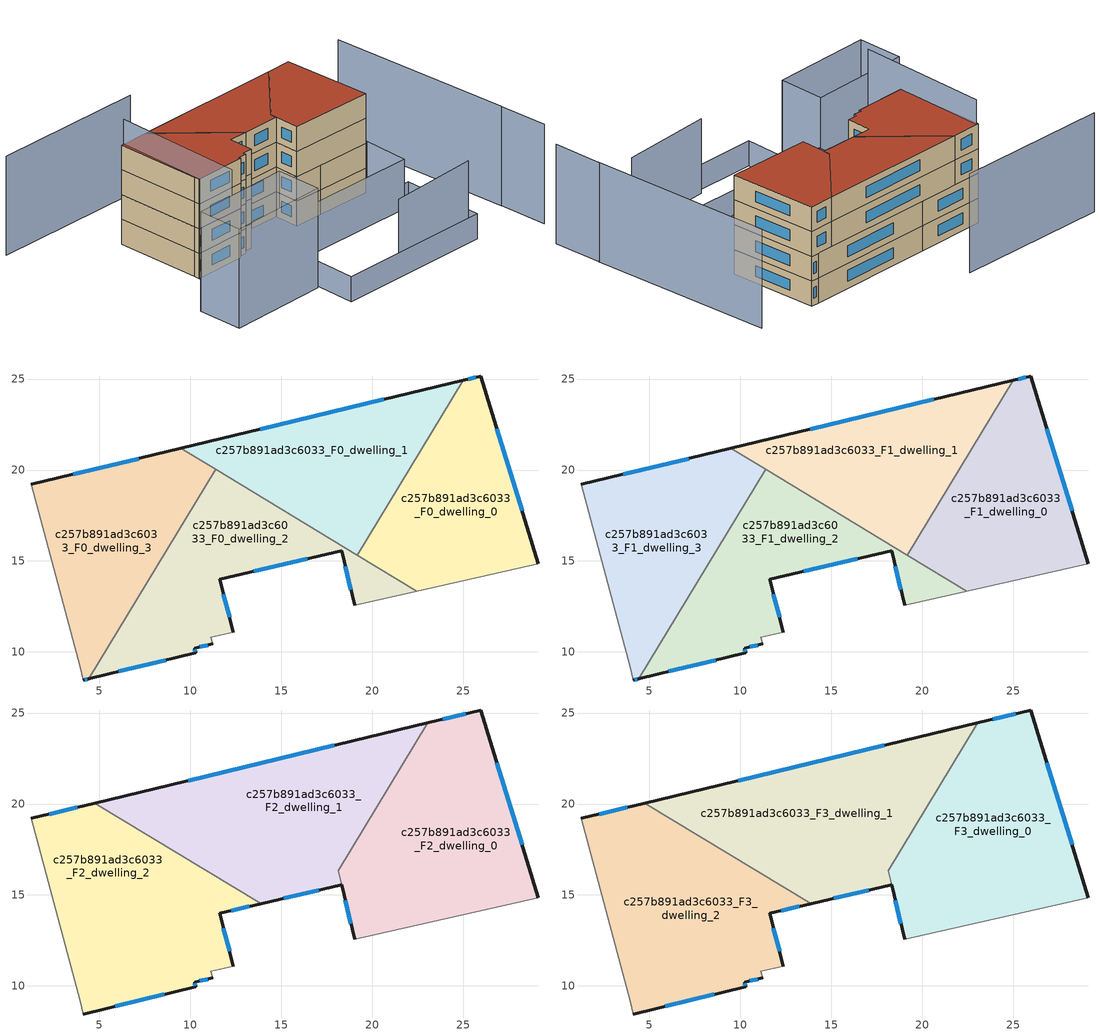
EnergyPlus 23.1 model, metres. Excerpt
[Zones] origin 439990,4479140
c257b891ad3c6033_F0_dwelling_0
 floor ground (EU_floor_Construction): 25.97,25.17 29.13,14.85 22.44,13.35 19.17,15.32 24.99,24.93 z0
 wall outside (EU_wall_Construction): 29.13,14.85 25.97,25.17 24.99,24.93 z0:3
 wall adiabatic (EU_wall_Construction): 22.44,13.35 29.13,14.85 z0:3
 wall to c257b891ad3c6033_F0_dwelling_1 (EU_wall_Construction): 24.99,24.93 19.17,15.32 z0:3
 wall to c257b891ad3c6033_F0_dwelling_2 (EU_wall_Construction): 19.17,15.32 22.44,13.35 z0:3
 window (EU_Window_Construction): 25.7,25.1 25.27,25 / 28.24,17.75 26.86,22.27 z0.84:2.16
c257b891ad3c6033_F0_dwelling_1
 floor ground (EU_floor_Construction): 24.99,24.93 19.17,15.32 9.48,21.19 z0
 wall outside (EU_wall_Construction): 24.99,24.93 9.48,21.19 z0:3
 wall to c257b891ad3c6033_F0_dwelling_3 (EU_wall_Construction): 9.48,21.19 11.39,20.03 z0:3
 wall to c257b891ad3c6033_F0_dwelling_2 (EU_wall_Construction): 11.39,20.03 19.18,15.32 z0:3
 window (EU_Window_Construction): 20.64,23.88 13.84,22.24 z0.84:2.16
c257b891ad3c6033_F0_dwelling_2
 floor ground (EU_floor_Construction): 18.31,15.56 11.61,13.99 12.37,11.08 11.14,10.8 11.23,10.44 10.24,10.21 10.3,9.95 4.42,8.53 11.39,20.03 22.44,13.35 19.04,12.58 z0
 wall outside (EU_wall_Construction): 4.42,8.53 10.3,9.95 10.24,10.21 11.23,10.44 / 12.37,11.08 11.61,13.99 18.31,15.56 19.04,12.58 z0:3
 wall to c257b891ad3c6033_F0_dwelling_3 (EU_wall_Construction): 11.39,20.03 4.42,8.53 z0:3
 wall adiabatic (EU_wall_Construction): 19.04,12.58 22.44,13.35 / 11.23,10.44 11.14,10.8 12.37,11.08 z0:3
 window (EU_Window_Construction): 10.28,10.02 10.26,10.14 / 6.07,8.93 8.65,9.55 / 18.52,14.72 18.83,13.42 / 13.49,14.43 16.43,15.12 / 12.16,11.9 11.82,13.17 / 10.52,10.27 10.95,10.38 z0.84:2.16
c257b891ad3c6033_F0_dwelling_3
 floor ground (EU_floor_Construction): 11.39,20.03 4.42,8.53 4.13,8.46 3.96,9.15 1.26,19.21 9.48,21.19 z0
 wall outside (EU_wall_Construction): 9.48,21.19 1.26,19.21 / 4.13,8.46 4.42,8.53 z0:3
 wall adiabatic (EU_wall_Construction): 1.26,19.21 3.96,9.15 4.13,8.46 z0:3
 window (EU_Window_Construction): 7.17,20.63 3.57,19.76 / 4.21,8.48 4.34,8.51 z0.84:2.16
c257b891ad3c6033_F1_dwelling_0
 floor to c257b891ad3c6033_F0_dwelling_0 (EU_floor_Construction): 25.97,25.17 29.13,14.85 22.44,13.35 19.17,15.32 24.99,24.93 z3
 wall outside (EU_wall_Construction): 29.13,14.85 25.97,25.17 24.99,24.93 z3:6
 wall adiabatic (EU_wall_Construction): 22.44,13.35 29.13,14.85 z3:6
 wall to c257b891ad3c6033_F1_dwelling_1 (EU_wall_Construction): 24.99,24.93 19.17,15.32 z3:6
 wall to c257b891ad3c6033_F1_dwelling_2 (EU_wall_Construction): 19.17,15.32 22.44,13.35 z3:6
 window (EU_Window_Construction): 25.7,25.1 25.27,25 / 28.24,17.75 26.86,22.27 z3.84:5.16
c257b891ad3c6033_F1_dwelling_1
 floor to c257b891ad3c6033_F0_dwelling_1 (EU_floor_Construction): 24.99,24.93 19.17,15.32 9.48,21.19 z3
 wall outside (EU_wall_Construction): 24.99,24.93 9.48,21.19 z3:6
 wall to c257b891ad3c6033_F1_dwelling_3 (EU_wall_Construction): 9.48,21.19 11.39,20.03 z3:6
 wall to c257b891ad3c6033_F1_dwelling_2 (EU_wall_Construction): 11.39,20.03 19.18,15.32 z3:6
 window (EU_Window_Construction): 20.64,23.88 13.84,22.24 z3.84:5.16
c257b891ad3c6033_F1_dwelling_2
 floor to c257b891ad3c6033_F0_dwelling_2 (EU_floor_Construction): 18.31,15.56 11.61,13.99 12.37,11.08 11.14,10.8 11.23,10.44 10.24,10.21 10.3,9.95 4.42,8.53 11.39,20.03 22.44,13.35 19.04,12.58 z3
 wall outside (EU_wall_Construction): 4.42,8.53 10.3,9.95 10.24,10.21 11.23,10.44 / 12.37,11.08 11.61,13.99 18.31,15.56 19.04,12.58 z3:6
 wall to c257b891ad3c6033_F1_dwelling_3 (EU_wall_Construction): 11.39,20.03 4.42,8.53 z3:6
 wall adiabatic (EU_wall_Construction): 19.04,12.58 22.44,13.35 / 11.23,10.44 11.14,10.8 12.37,11.08 z3:6
 window (EU_Window_Construction): 10.28,10.02 10.26,10.14 / 6.07,8.93 8.65,9.55 / 18.52,14.72 18.83,13.42 / 13.49,14.43 16.43,15.12 / 12.16,11.9 11.82,13.17 / 10.52,10.27 10.95,10.38 z3.84:5.16
c257b891ad3c6033_F1_dwelling_3
 floor to c257b891ad3c6033_F0_dwelling_3 (EU_floor_Construction): 11.39,20.03 4.42,8.53 4.13,8.46 3.96,9.15 1.26,19.21 9.48,21.19 z3
 wall outside (EU_wall_Construction): 9.48,21.19 1.26,19.21 / 4.13,8.46 4.42,8.53 z3:6
 wall adiabatic (EU_wall_Construction): 1.26,19.21 3.96,9.15 4.13,8.46 z3:6
 window (EU_Window_Construction): 7.17,20.63 3.57,19.76 / 4.21,8.48 4.34,8.51 z3.84:5.16
c257b891ad3c6033_F2_dwelling_0
 floor to c257b891ad3c6033_F1_dwelling_0 (EU_floor_Construction): 25.97,25.17 29.13,14.85 22.44,13.35 19.17,15.32 24.99,24.93 z6
 floor to c257b891ad3c6033_F1_dwelling_1 (EU_floor_Construction): 24.99,24.93 19.17,15.32 18.23,15.89 18.12,16.34 23.04,24.46 z6
 floor to c257b891ad3c6033_F1_dwelling_2 (EU_floor_Construction): 22.44,13.35 19.04,12.58 18.23,15.89 z6
 wall outside (EU_wall_Construction): 29.13,14.85 25.97,25.17 23.04,24.46 / 18.31,15.55 19.04,12.58 z6:9
 wall adiabatic (EU_wall_Construction): 19.04,12.58 29.13,14.85 z6:9
 wall to c257b891ad3c6033_F2_dwelling_1 (EU_wall_Construction): 23.04,24.46 18.12,16.34 18.31,15.56 z6:9
 window (EU_Window_Construction): 25.15,24.97 23.86,24.66 / 28.24,17.75 26.86,22.27 / 18.52,14.72 18.83,13.41 z6.84:8.16
c257b891ad3c6033_F2_dwelling_1
 floor to c257b891ad3c6033_F1_dwelling_1 (EU_floor_Construction): 23.04,24.46 18.12,16.34 18.23,15.89 9.48,21.19 z6
 floor to c257b891ad3c6033_F1_dwelling_2 (EU_floor_Construction): 18.23,15.89 18.31,15.56 13.89,14.53 9.62,17.11 11.39,20.03 z6
 floor to c257b891ad3c6033_F1_dwelling_3 (EU_floor_Construction): 11.39,20.03 9.62,17.11 4.76,20.05 9.48,21.19 z6
 wall outside (EU_wall_Construction): 23.04,24.46 4.76,20.05 / 13.89,14.53 18.31,15.56 z6:9
 wall to c257b891ad3c6033_F2_dwelling_2 (EU_wall_Construction): 4.76,20.05 13.89,14.53 z6:9
 window (EU_Window_Construction): 17.91,23.22 9.89,21.29 / 15.13,14.82 17.07,15.27 z6.84:8.16
c257b891ad3c6033_F2_dwelling_2
 floor to c257b891ad3c6033_F1_dwelling_2 (EU_floor_Construction): 13.89,14.53 11.61,13.99 12.37,11.08 11.14,10.8 11.23,10.44 10.24,10.21 10.3,9.95 4.42,8.53 9.62,17.11 z6
 floor to c257b891ad3c6033_F1_dwelling_3 (EU_floor_Construction): 9.62,17.11 4.42,8.53 4.13,8.46 3.96,9.15 1.26,19.21 4.76,20.05 z6
 wall outside (EU_wall_Construction): 4.13,8.46 10.3,9.95 10.24,10.21 11.23,10.44 / 4.76,20.05 1.26,19.21 / 12.37,11.08 11.61,13.99 13.89,14.53 z6:9
 wall adiabatic (EU_wall_Construction): 11.23,10.44 11.14,10.8 12.37,11.08 / 1.26,19.21 3.96,9.15 4.13,8.46 z6:9
 window (EU_Window_Construction): 10.52,10.27 10.95,10.38 / 10.28,10.02 10.26,10.14 / 5.86,8.88 8.57,9.53 / 3.78,19.81 2.24,19.44 / 12.25,14.14 13.25,14.38 / 12.16,11.9 11.82,13.17 z6.84:8.16
c257b891ad3c6033_F3_dwelling_0
 floor to c257b891ad3c6033_F2_dwelling_0 (EU_floor_Construction): 25.97,25.17 29.13,14.85 19.04,12.58 18.12,16.34 23.04,24.46 z9
 wall outside (EU_wall_Construction): 29.13,14.85 25.97,25.17 23.04,24.46 / 18.31,15.55 19.04,12.58 z9:12
 wall adiabatic (EU_wall_Construction): 19.04,12.58 29.13,14.85 z9:12
 wall to c257b891ad3c6033_F3_dwelling_1 (EU_wall_Construction): 23.04,24.46 18.12,16.34 18.31,15.56 z9:12
 window (EU_Window_Construction): 25.15,24.97 23.86,24.66 / 28.24,17.75 26.86,22.27 / 18.52,14.72 18.83,13.41 z9.84:11.16
 roof outside (EU_roof_Construction): 29.13,14.85 25.97,25.17 23.04,24.46 18.12,16.34 19.04,12.58 z12
c257b891ad3c6033_F3_dwelling_1
 floor to c257b891ad3c6033_F2_dwelling_1 (EU_floor_Construction): 23.04,24.46 18.12,16.34 18.31,15.56 13.89,14.53 4.76,20.05 z9
 wall outside (EU_wall_Construction): 23.04,24.46 4.76,20.05 / 13.89,14.53 18.31,15.56 z9:12
 wall to c257b891ad3c6033_F3_dwelling_2 (EU_wall_Construction): 4.76,20.05 13.89,14.53 z9:12
 window (EU_Window_Construction): 17.91,23.22 9.89,21.29 / 15.13,14.82 17.07,15.27 z9.84:11.16
 roof outside (EU_roof_Construction): 18.31,15.56 18.12,16.34 23.04,24.46 4.76,20.05 13.89,14.53 z12
c257b891ad3c6033_F3_dwelling_2
 floor to c257b891ad3c6033_F2_dwelling_2 (EU_floor_Construction): 13.89,14.53 11.61,13.99 12.37,11.08 11.14,10.8 11.23,10.44 10.24,10.21 10.3,9.95 4.13,8.46 3.96,9.15 1.26,19.21 4.76,20.05 z9
 wall outside (EU_wall_Construction): 4.13,8.46 10.3,9.95 10.24,10.21 11.23,10.44 / 4.76,20.05 1.26,19.21 / 12.37,11.08 11.61,13.99 13.89,14.53 z9:12
 wall adiabatic (EU_wall_Construction): 11.23,10.44 11.14,10.8 12.37,11.08 / 1.26,19.21 3.96,9.15 4.13,8.46 z9:12
 window (EU_Window_Construction): 10.52,10.27 10.95,10.38 / 10.28,10.02 10.26,10.14 / 5.86,8.88 8.57,9.53 / 3.78,19.81 2.24,19.44 / 12.25,14.14 13.25,14.38 / 12.16,11.9 11.82,13.17 z9.84:11.16
 roof outside (EU_roof_Construction): 12.37,11.08 11.61,13.99 13.89,14.53 4.76,20.05 1.26,19.21 3.96,9.15 4.13,8.46 10.3,9.95 10.24,10.21 11.23,10.44 11.14,10.8 z12
shading: 41.41,-0.99 39.67,4.85 / 39.69,4.77 33.01,26.42 / 7.88,27.98 -10.4,23.73 / 1.85,-3.06 0.44,2.33 / 0.44,2.33 12.25,5.41 / 12.25,5.41 13.66,0.03 / 13.66,0.03 1.85,-3.06 z0:12; 22.52,-2.05 33.3,1.21 z0:9; 12.62,5.47 31.31,9.92 / 31.31,9.92 33.67,-0.02 / 33.67,-0.02 14.98,-4.46 / 14.98,-4.46 12.62,5.47 z0:3; 1.53,19.27 5.24,3.78 z0:15; 30.68,9.75 12.41,5.42 / 12.41,5.42 11.14,10.8 / 11.14,10.8 29.4,15.13 / 29.4,15.13 30.68,9.75 z0:6
[Building]
EU S2 Campaign: North Axis=0; Terrain=City; Solar Distribution=FullExterior
[Site:Location]
Madrid: Latitude=40.5; Longitude=-3.5; Time Zone=1; Elevation=609
[SizingPeriod:WeatherFileDays]
AnnualSizingPeriod: Begin Month=1; Begin Day of Month=1; End Month=12; End Day of Month=31; Day of Week for Start Day=Monday; Use Weather File Daylight Saving Period=No; Use Weather File Rain and Snow Indicators=No
[MATERIAL]
EU_InternalMass_Material: Roughness=MediumRough; Thickness=0.1; Conductivity=1; Density=1800; Specific Heat=900; Thermal Absorptance=0.9; Solar Absorptance=0.7; Visible Absorptance=0.7
[MATERIAL:NOMASS] Roughness=MediumRough; Thermal Absorptance=0.9; Solar Absorptance=0.7; Visible Absorptance=0.7
Name | Thermal Resistance
EU_wall_NoMass; EU_roof_NoMass | 2.16768
EU_floor_NoMass | 1.14339
[WINDOWMATERIAL:SIMPLEGLAZINGSYSTEM]
EU_Window_SimpleGlazing: UFactor=3.23888; Solar Heat Gain Coefficient=0.85; Visible Transmittance=0.85
[CONSTRUCTION]
EU_wall_Construction: EU_wall_NoMass
EU_roof_Construction: EU_roof_NoMass
EU_floor_Construction: EU_floor_NoMass
EU_InternalMass_Construction: EU_InternalMass_Material
EU_Window_Construction: EU_Window_SimpleGlazing
[ZONE] Type=1; Multiplier=1; Ceiling Height=autocalculate; Floor Area=autocalculate; Part of Total Floor Area=Yes
Name | Volume
c257b891ad3c6033_F0_dwelling_0; c257b891ad3c6033_F1_dwelling_0 | 190.987
c257b891ad3c6033_F2_dwelling_0; c257b891ad3c6033_F3_dwelling_0 | 253.697
c257b891ad3c6033_F0_dwelling_1; c257b891ad3c6033_F1_dwelling_1 | 190.954
c257b891ad3c6033_F2_dwelling_1; c257b891ad3c6033_F3_dwelling_1 | 255.572
c257b891ad3c6033_F0_dwelling_2; c257b891ad3c6033_F1_dwelling_2 | 191.012
c257b891ad3c6033_F2_dwelling_2; c257b891ad3c6033_F3_dwelling_2 | 254.635
c257b891ad3c6033_F0_dwelling_3; c257b891ad3c6033_F1_dwelling_3 | 190.952
[INTERNALMASS] Construction=EU_InternalMass_Construction
Name | Zone or ZoneList | Surface Area
c257b891ad3c6033_F0_dwelling_0_EU_InternalMass | c257b891ad3c6033_F0_dwelling_0 | 63.6625
c257b891ad3c6033_F0_dwelling_1_EU_InternalMass | c257b891ad3c6033_F0_dwelling_1 | 63.6528
c257b891ad3c6033_F0_dwelling_2_EU_InternalMass | c257b891ad3c6033_F0_dwelling_2 | 63.6712
c257b891ad3c6033_F0_dwelling_3_EU_InternalMass | c257b891ad3c6033_F0_dwelling_3 | 63.6483
c257b891ad3c6033_F1_dwelling_0_EU_InternalMass | c257b891ad3c6033_F1_dwelling_0 | 63.6625
c257b891ad3c6033_F1_dwelling_1_EU_InternalMass | c257b891ad3c6033_F1_dwelling_1 | 63.6528
c257b891ad3c6033_F1_dwelling_2_EU_InternalMass | c257b891ad3c6033_F1_dwelling_2 | 63.6712
c257b891ad3c6033_F1_dwelling_3_EU_InternalMass | c257b891ad3c6033_F1_dwelling_3 | 63.6483
c257b891ad3c6033_F2_dwelling_0_EU_InternalMass | c257b891ad3c6033_F2_dwelling_0 | 84.5632
c257b891ad3c6033_F2_dwelling_1_EU_InternalMass | c257b891ad3c6033_F2_dwelling_1 | 85.1896
c257b891ad3c6033_F2_dwelling_2_EU_InternalMass | c257b891ad3c6033_F2_dwelling_2 | 84.8781
c257b891ad3c6033_F3_dwelling_0_EU_InternalMass | c257b891ad3c6033_F3_dwelling_0 | 84.5632
c257b891ad3c6033_F3_dwelling_1_EU_InternalMass | c257b891ad3c6033_F3_dwelling_1 | 85.1896
c257b891ad3c6033_F3_dwelling_2_EU_InternalMass | c257b891ad3c6033_F3_dwelling_2 | 84.8781
[OTHEREQUIPMENT] Fuel Type=Electricity; Design Level Calculation Method=Watts/Area; Power per Zone Floor Area=1; Fraction Latent=0; Fraction Radiant=0; Fraction Lost=0; Carbon Dioxide Generation Rate=0; EndUse Subcategory=EU_Step8_InternalGains
Name | Zone or ZoneList or Space or SpaceList | Schedule
EU_Step8_InternalGain_c257b891ad3c6033_F0_dwelling_0_f000 | c257b891ad3c6033_F0_dwelling_0 | EU_Step8_GainSchedule_c257b891ad3c6033_F0_dwelling_0_f000
EU_Step8_InternalGain_c257b891ad3c6033_F0_dwelling_1_f000 | c257b891ad3c6033_F0_dwelling_1 | EU_Step8_GainSchedule_c257b891ad3c6033_F0_dwelling_1_f000
EU_Step8_InternalGain_c257b891ad3c6033_F0_dwelling_2_f000 | c257b891ad3c6033_F0_dwelling_2 | EU_Step8_GainSchedule_c257b891ad3c6033_F0_dwelling_2_f000
EU_Step8_InternalGain_c257b891ad3c6033_F0_dwelling_3_f000 | c257b891ad3c6033_F0_dwelling_3 | EU_Step8_GainSchedule_c257b891ad3c6033_F0_dwelling_3_f000
EU_Step8_InternalGain_c257b891ad3c6033_F1_dwelling_0_f000 | c257b891ad3c6033_F1_dwelling_0 | EU_Step8_GainSchedule_c257b891ad3c6033_F1_dwelling_0_f000
EU_Step8_InternalGain_c257b891ad3c6033_F1_dwelling_1_f000 | c257b891ad3c6033_F1_dwelling_1 | EU_Step8_GainSchedule_c257b891ad3c6033_F1_dwelling_1_f000
EU_Step8_InternalGain_c257b891ad3c6033_F1_dwelling_2_f000 | c257b891ad3c6033_F1_dwelling_2 | EU_Step8_GainSchedule_c257b891ad3c6033_F1_dwelling_2_f000
EU_Step8_InternalGain_c257b891ad3c6033_F1_dwelling_3_f000 | c257b891ad3c6033_F1_dwelling_3 | EU_Step8_GainSchedule_c257b891ad3c6033_F1_dwelling_3_f000
EU_Step8_InternalGain_c257b891ad3c6033_F2_dwelling_0_f000 | c257b891ad3c6033_F2_dwelling_0 | EU_Step8_GainSchedule_c257b891ad3c6033_F2_dwelling_0_f000
EU_Step8_InternalGain_c257b891ad3c6033_F2_dwelling_1_f000 | c257b891ad3c6033_F2_dwelling_1 | EU_Step8_GainSchedule_c257b891ad3c6033_F2_dwelling_1_f000
EU_Step8_InternalGain_c257b891ad3c6033_F2_dwelling_2_f000 | c257b891ad3c6033_F2_dwelling_2 | EU_Step8_GainSchedule_c257b891ad3c6033_F2_dwelling_2_f000
EU_Step8_InternalGain_c257b891ad3c6033_F3_dwelling_0_f000 | c257b891ad3c6033_F3_dwelling_0 | EU_Step8_GainSchedule_c257b891ad3c6033_F3_dwelling_0_f000
EU_Step8_InternalGain_c257b891ad3c6033_F3_dwelling_1_f000 | c257b891ad3c6033_F3_dwelling_1 | EU_Step8_GainSchedule_c257b891ad3c6033_F3_dwelling_1_f000
EU_Step8_InternalGain_c257b891ad3c6033_F3_dwelling_2_f000 | c257b891ad3c6033_F3_dwelling_2 | EU_Step8_GainSchedule_c257b891ad3c6033_F3_dwelling_2_f000
[ZONEVENTILATION:DESIGNFLOWRATE] Schedule=EU_AlwaysOn; Design Flow Rate Calculation Method=AirChanges/Hour; Air Changes per Hour=0.480546; Ventilation Type=Natural; Fan Pressure Rise=0; Fan Total Efficiency=1; Constant Term Coefficient=1; Temperature Term Coefficient=0; Velocity Term Coefficient=0; Velocity Squared Term Coefficient=0; Minimum Indoor Temperature=-100; Maximum Indoor Temperature=100; Delta Temperature=-100; Minimum Outdoor Temperature=-100; Maximum Outdoor Temperature=100; Maximum Wind Speed=40
Name | Zone or ZoneList or Space or SpaceList
EU_ConstantAir_c257b891ad3c6033_F0_dwelling_0 | c257b891ad3c6033_F0_dwelling_0
EU_ConstantAir_c257b891ad3c6033_F0_dwelling_1 | c257b891ad3c6033_F0_dwelling_1
EU_ConstantAir_c257b891ad3c6033_F0_dwelling_2 | c257b891ad3c6033_F0_dwelling_2
EU_ConstantAir_c257b891ad3c6033_F0_dwelling_3 | c257b891ad3c6033_F0_dwelling_3
EU_ConstantAir_c257b891ad3c6033_F1_dwelling_0 | c257b891ad3c6033_F1_dwelling_0
EU_ConstantAir_c257b891ad3c6033_F1_dwelling_1 | c257b891ad3c6033_F1_dwelling_1
EU_ConstantAir_c257b891ad3c6033_F1_dwelling_2 | c257b891ad3c6033_F1_dwelling_2
EU_ConstantAir_c257b891ad3c6033_F1_dwelling_3 | c257b891ad3c6033_F1_dwelling_3
EU_ConstantAir_c257b891ad3c6033_F2_dwelling_0 | c257b891ad3c6033_F2_dwelling_0
EU_ConstantAir_c257b891ad3c6033_F2_dwelling_1 | c257b891ad3c6033_F2_dwelling_1
EU_ConstantAir_c257b891ad3c6033_F2_dwelling_2 | c257b891ad3c6033_F2_dwelling_2
EU_ConstantAir_c257b891ad3c6033_F3_dwelling_0 | c257b891ad3c6033_F3_dwelling_0
EU_ConstantAir_c257b891ad3c6033_F3_dwelling_1 | c257b891ad3c6033_F3_dwelling_1
EU_ConstantAir_c257b891ad3c6033_F3_dwelling_2 | c257b891ad3c6033_F3_dwelling_2
[HVACTEMPLATE:THERMOSTAT] Constant Heating Setpoint=20; Constant Cooling Setpoint=50
EU_HeatOnly_c257b891ad3c6033_F0_dwelling_0; EU_HeatOnly_c257b891ad3c6033_F0_dwelling_1; EU_HeatOnly_c257b891ad3c6033_F0_dwelling_2; EU_HeatOnly_c257b891ad3c6033_F0_dwelling_3; EU_HeatOnly_c257b891ad3c6033_F1_dwelling_0; EU_HeatOnly_c257b891ad3c6033_F1_dwelling_1; EU_HeatOnly_c257b891ad3c6033_F1_dwelling_2; EU_HeatOnly_c257b891ad3c6033_F1_dwelling_3; EU_HeatOnly_c257b891ad3c6033_F2_dwelling_0; EU_HeatOnly_c257b891ad3c6033_F2_dwelling_1; EU_HeatOnly_c257b891ad3c6033_F2_dwelling_2; EU_HeatOnly_c257b891ad3c6033_F3_dwelling_0; EU_HeatOnly_c257b891ad3c6033_F3_dwelling_1; EU_HeatOnly_c257b891ad3c6033_F3_dwelling_2
[HVACTEMPLATE:ZONE:IDEALLOADSAIRSYSTEM] System Availability Schedule=EU_AlwaysOn; Maximum Heating Supply Air Temperature=50; Minimum Cooling Supply Air Temperature=13; Maximum Heating Supply Air Humidity Ratio=0.0156; Minimum Cooling Supply Air Humidity Ratio=0.0077; Heating Limit=NoLimit; Cooling Limit=NoLimit; Heating Availability Schedule=EU_AlwaysOn; Cooling Availability Schedule=EU_CoolingOff; Dehumidification Control Type=ConstantSensibleHeatRatio; Cooling Sensible Heat Ratio=0.7; Dehumidification Setpoint=60; Humidification Control Type=None; Humidification Setpoint=30; Outdoor Air Method=None; Outdoor Air Flow Rate per Person=0.00944; Outdoor Air Flow Rate per Zone Floor Area=0; Outdoor Air Flow Rate per Zone=0; Demand Controlled Ventilation Type=None; Outdoor Air Economizer Type=NoEconomizer; Heat Recovery Type=None; Sensible Heat Recovery Effectiveness=0.7; Latent Heat Recovery Effectiveness=0.65
Name | Template Thermostat
c257b891ad3c6033_F0_dwelling_0 | EU_HeatOnly_c257b891ad3c6033_F0_dwelling_0
c257b891ad3c6033_F0_dwelling_1 | EU_HeatOnly_c257b891ad3c6033_F0_dwelling_1
c257b891ad3c6033_F0_dwelling_2 | EU_HeatOnly_c257b891ad3c6033_F0_dwelling_2
c257b891ad3c6033_F0_dwelling_3 | EU_HeatOnly_c257b891ad3c6033_F0_dwelling_3
c257b891ad3c6033_F1_dwelling_0 | EU_HeatOnly_c257b891ad3c6033_F1_dwelling_0
c257b891ad3c6033_F1_dwelling_1 | EU_HeatOnly_c257b891ad3c6033_F1_dwelling_1
c257b891ad3c6033_F1_dwelling_2 | EU_HeatOnly_c257b891ad3c6033_F1_dwelling_2
c257b891ad3c6033_F1_dwelling_3 | EU_HeatOnly_c257b891ad3c6033_F1_dwelling_3
c257b891ad3c6033_F2_dwelling_0 | EU_HeatOnly_c257b891ad3c6033_F2_dwelling_0
c257b891ad3c6033_F2_dwelling_1 | EU_HeatOnly_c257b891ad3c6033_F2_dwelling_1
c257b891ad3c6033_F2_dwelling_2 | EU_HeatOnly_c257b891ad3c6033_F2_dwelling_2
c257b891ad3c6033_F3_dwelling_0 | EU_HeatOnly_c257b891ad3c6033_F3_dwelling_0
c257b891ad3c6033_F3_dwelling_1 | EU_HeatOnly_c257b891ad3c6033_F3_dwelling_1
c257b891ad3c6033_F3_dwelling_2 | EU_HeatOnly_c257b891ad3c6033_F3_dwelling_2
[SIZING:ZONE] Zone Cooling Design Supply Air Temperature Input Method=SupplyAirTemperature; Zone Cooling Design Supply Air Temperature=13; Zone Heating Design Supply Air Temperature Input Method=SupplyAirTemperature; Zone Heating Design Supply Air Temperature=50; Zone Cooling Design Supply Air Humidity Ratio=0.008; Zone Heating Design Supply Air Humidity Ratio=0.008; Cooling Design Air Flow Method=DesignDay; Cooling Design Air Flow Rate=0; Cooling Minimum Air Flow per Zone Floor Area=0.000762; Cooling Minimum Air Flow=0; Cooling Minimum Air Flow Fraction=0.2; Heating Design Air Flow Method=DesignDay; Heating Design Air Flow Rate=0; Heating Maximum Air Flow per Zone Floor Area=0.002032; Heating Maximum Air Flow=0.141576; Heating Maximum Air Flow Fraction=0.3; Account for Dedicated Outdoor Air System=No; Dedicated Outdoor Air System Control Strategy=NeutralSupplyAir; Dedicated Outdoor Air Low Setpoint Temperature for Design=autosize; Dedicated Outdoor Air High Setpoint Temperature for Design=autosize; Zone Load Sizing Method=Sensible Load Only No Latent Load; Zone Latent Cooling Design Supply Air Humidity Ratio Input Method=HumidityRatioDifference; Zone Cooling Design Supply Air Humidity Ratio Difference=0.005; Zone Latent Heating Design Supply Air Humidity Ratio Input Method=HumidityRatioDifference; Zone Humidification Design Supply Air Humidity Ratio Difference=0.005
c257b891ad3c6033_F0_dwelling_0; c257b891ad3c6033_F0_dwelling_1; c257b891ad3c6033_F0_dwelling_2; c257b891ad3c6033_F0_dwelling_3; c257b891ad3c6033_F1_dwelling_0; c257b891ad3c6033_F1_dwelling_1; c257b891ad3c6033_F1_dwelling_2; c257b891ad3c6033_F1_dwelling_3; c257b891ad3c6033_F2_dwelling_0; c257b891ad3c6033_F2_dwelling_1; c257b891ad3c6033_F2_dwelling_2; c257b891ad3c6033_F3_dwelling_0; c257b891ad3c6033_F3_dwelling_1; c257b891ad3c6033_F3_dwelling_2
[SCHEDULE:CONSTANT]
Name | Hourly Value
EU_AlwaysOn | 1
EU_CoolingOff | 0
[SCHEDULE:FILE] Column Number=1; Rows to Skip at Top=0; Number of Hours of Data=8760; Column Separator=Comma; Interpolate to Timestep=No; Minutes per Item=60; Adjust Schedule for Daylight Savings=Yes
Name | File
EU_Step8_GainSchedule_c257b891ad3c6033_F0_dwelling_0_f000 | ../../schedules/c257b891ad3c6033/c257b891ad3c6033_F0_dwelling_0_f000_gain.csv
EU_Step8_GainSchedule_c257b891ad3c6033_F0_dwelling_1_f000 | ../../schedules/c257b891ad3c6033/c257b891ad3c6033_F0_dwelling_1_f000_gain.csv
EU_Step8_GainSchedule_c257b891ad3c6033_F0_dwelling_2_f000 | ../../schedules/c257b891ad3c6033/c257b891ad3c6033_F0_dwelling_2_f000_gain.csv
EU_Step8_GainSchedule_c257b891ad3c6033_F0_dwelling_3_f000 | ../../schedules/c257b891ad3c6033/c257b891ad3c6033_F0_dwelling_3_f000_gain.csv
EU_Step8_GainSchedule_c257b891ad3c6033_F1_dwelling_0_f000 | ../../schedules/c257b891ad3c6033/c257b891ad3c6033_F1_dwelling_0_f000_gain.csv
EU_Step8_GainSchedule_c257b891ad3c6033_F1_dwelling_1_f000 | ../../schedules/c257b891ad3c6033/c257b891ad3c6033_F1_dwelling_1_f000_gain.csv
EU_Step8_GainSchedule_c257b891ad3c6033_F1_dwelling_2_f000 | ../../schedules/c257b891ad3c6033/c257b891ad3c6033_F1_dwelling_2_f000_gain.csv
EU_Step8_GainSchedule_c257b891ad3c6033_F1_dwelling_3_f000 | ../../schedules/c257b891ad3c6033/c257b891ad3c6033_F1_dwelling_3_f000_gain.csv
EU_Step8_GainSchedule_c257b891ad3c6033_F2_dwelling_0_f000 | ../../schedules/c257b891ad3c6033/c257b891ad3c6033_F2_dwelling_0_f000_gain.csv
EU_Step8_GainSchedule_c257b891ad3c6033_F2_dwelling_1_f000 | ../../schedules/c257b891ad3c6033/c257b891ad3c6033_F2_dwelling_1_f000_gain.csv
EU_Step8_GainSchedule_c257b891ad3c6033_F2_dwelling_2_f000 | ../../schedules/c257b891ad3c6033/c257b891ad3c6033_F2_dwelling_2_f000_gain.csv
EU_Step8_GainSchedule_c257b891ad3c6033_F3_dwelling_0_f000 | ../../schedules/c257b891ad3c6033/c257b891ad3c6033_F3_dwelling_0_f000_gain.csv
EU_Step8_GainSchedule_c257b891ad3c6033_F3_dwelling_1_f000 | ../../schedules/c257b891ad3c6033/c257b891ad3c6033_F3_dwelling_1_f000_gain.csv
EU_Step8_GainSchedule_c257b891ad3c6033_F3_dwelling_2_f000 | ../../schedules/c257b891ad3c6033/c257b891ad3c6033_F3_dwelling_2_f000_gain.csv
